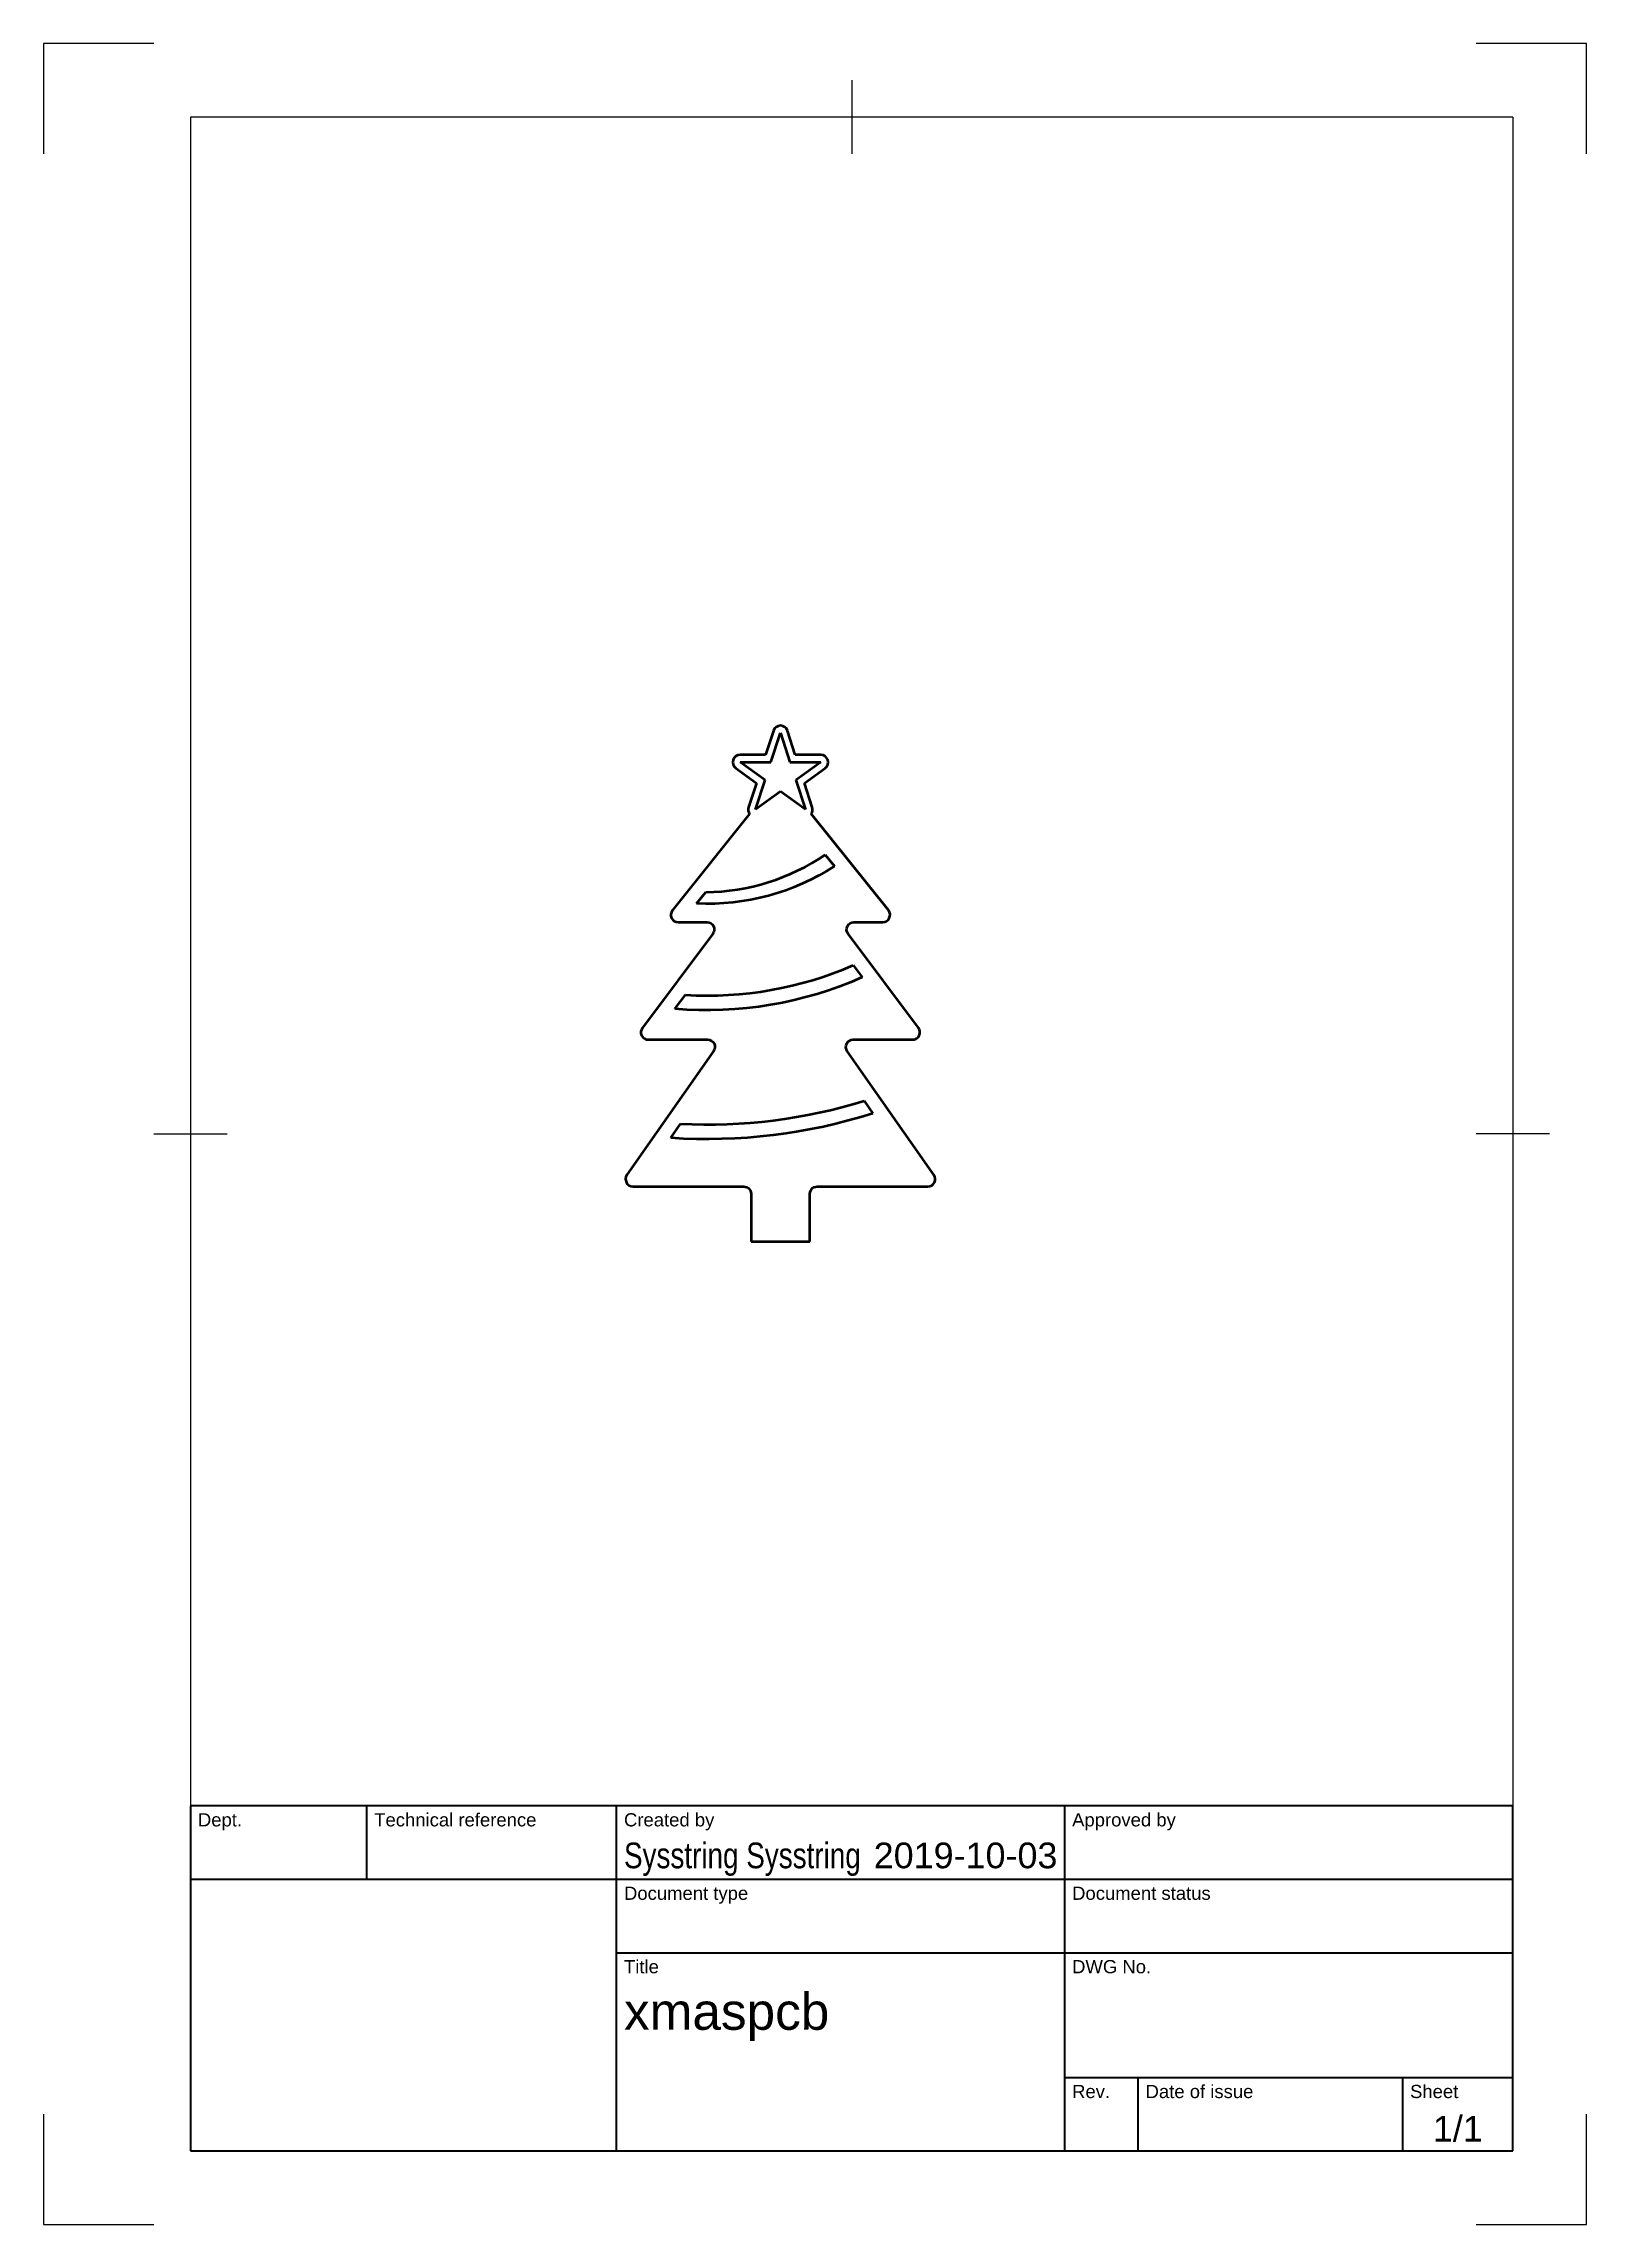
# Model space of a CAD drawing. Header units: millimetres. Extents: x 0 to 210, y 0 to 297.
import ezdxf
from ezdxf.enums import TextEntityAlignment as Align

# ---------------------------------------------------------------- set-up
doc = ezdxf.new("R2010")
doc.units = ezdxf.units.MM
doc.header["$LTSCALE"] = 0.75
for name, color, linetype, lineweight in [('Border', 7, 'Continuous', 25), ('TitleBlock', 7, 'Continuous', 35), ('Visible', 7, 'Continuous', 50)]:
    doc.layers.add(name, color=color, linetype=linetype, lineweight=lineweight)
doc.styles.add('FusionTitle', font='')
doc.styles.get('FusionTitle').set_extended_font_data('Arial Unicode MS')

# ---------------------------------------------------------------- blocks, each defined once
blk = doc.blocks.new('ISO_A4(P)_SHEET')
at = {"layer": 'Border'}
for p, q in [((15, 297), (0, 297)), ((0, 297), (0, 282)), ((210, 297), (195, 297)), ((210, 282), (210, 297)), ((110, 292), (110, 282)), ((200, 287), (20, 287)), ((20, 287), (20, 10)), ((200, 287), (200, 10)), ((15, 148.5), (25, 148.5)), ((205, 148.5), (195, 148.5)), ((0, 15), (0, 0)), ((210, 0), (210, 15)), ((20, 10), (200, 10)), ((0, 0), (15, 0)), ((195, 0), (210, 0))]:
    blk.add_line(p, q, dxfattribs=at)
blk = doc.blocks.new('ISO_TITLEBLOCK')
at = {"layer": 'TitleBlock'}
for p, q in [((0, 47), (-180, 47)), ((-180, 47), (-180, 0)), ((-156, 37), (-156, 47)), ((-122, 0), (-122, 47)), ((-61, 0), (-61, 47)), ((0, 0), (0, 47)), ((-180, 37), (0, 37)), ((-122, 27), (0, 27)), ((-61, 10), (0, 10)), ((-51, 0), (-51, 10)), ((-15, 0), (-15, 10)), ((-180, 0), (0, 0))]:
    blk.add_line(p, q, dxfattribs=at)
at = {"layer": 'TitleBlock', "style": 'FusionTitle'}
for s, p in [('Dept.', (-179, 46)), ('Technical reference', (-155, 46)), ('Created by', (-121, 46)), ('Approved by', (-60, 46)), ('Document type', (-121, 36)), ('Document status', (-60, 36)), ('Title', (-121, 26)), ('DWG No.', (-60, 26)), ('Rev.', (-60, 9)), ('Date of issue', (-50, 9)), ('Sheet', (-14, 9))]:
    blk.add_text(s, height=1.8, dxfattribs=at).set_placement(p, align=Align.TOP_LEFT)
for tag, p, height in [('DEPT', (-179, 38.5), 3.5), ('TECHNICAL_REFERENCE', (-155, 38.5), 3.5), ('CREATED_BY', (-121, 38.5), 3.5), ('APPROVED_BY', (-60, 38.5), 3.5), ('DOCUMENT_TYPE', (-121, 28.5), 3.5), ('DOCUMENT_STATUS', (-60, 28.5), 3.5), ('TITLE_1', (-121, 16.5), 5), ('TITLE_2', (-121, 9), 5), ('TITLE_3', (-121, 1.5), 5), ('DATE_OF_ISSUE', (-50, 1.5), 3.5)]:
    blk.add_attdef(tag, p, '', height=height, dxfattribs=at)
for tag, p in [('CREATED_DATE', (-62, 38.5)), ('APPROVED_DATE', (-1, 38.5))]:
    blk.add_attdef(tag, text='', height=3.5, dxfattribs=at).set_placement(p, align=Align.RIGHT)
for tag, height, p in [('DRAWING_NUMBER', 5, (-30.5, 16.6)), ('REV', 3.5, (-56, 3.1)), ('SHEET', 3.5, (-7.5, 3.1))]:
    blk.add_attdef(tag, text='', height=height, dxfattribs=at).set_placement(p, align=Align.MIDDLE)

msp = doc.modelspace()

# ---------------------------------------------------------------- linework, layer by layer
at = {"layer": 'Visible'}
for p, q in [((99.345222, 203.421584, 0.8), (98.275652, 200.129787, 0.8)), ((99.002195, 199.129787, 0.8), (100.296279, 203.112567, 0.8)), ((100.296279, 203.112567, 0.8), (101.590362, 199.129787, 0.8)), ((102.316905, 200.129787, 0.8), (101.247335, 203.421584, 0.8)), ((98.275652, 200.129787, 0.8), (94.814452, 200.129787, 0.8)), ((98.202407, 196.668294, 0.8), (94.814452, 199.129787, 0.8)), ((94.814452, 199.129787, 0.8), (99.002195, 199.129787, 0.8)), ((101.590362, 199.129787, 0.8), (105.778105, 199.129787, 0.8)), ((105.778105, 200.129787, 0.8), (102.316905, 200.129787, 0.8)), ((105.778105, 199.129787, 0.8), (102.39015, 196.668294, 0.8)), ((94.226667, 198.32077, 0.8), (97.026837, 196.286328, 0.8)), ((97.026837, 196.286328, 0.8), (95.957267, 192.994531, 0.8)), ((96.908324, 192.685514, 0.8), (98.202407, 196.668294, 0.8)), ((102.39015, 196.668294, 0.8), (103.684234, 192.685514, 0.8)), ((103.56572, 196.286328, 0.8), (106.36589, 198.32077, 0.8)), ((104.63529, 192.994531, 0.8), (103.56572, 196.286328, 0.8)), ((100.296279, 195.147007, 0.8), (96.908324, 192.685514, 0.8)), ((103.684234, 192.685514, 0.8), (100.296279, 195.147007, 0.8)), ((96.097524, 192.10019, 0.8), (85.596035, 178.973329, 0.8)), ((114.996523, 178.973329, 0.8), (104.495033, 192.10019, 0.8)), ((106.384593, 186.536678, 0.8), (107.633983, 184.974941, 0.8)), ((88.886313, 179.884614, 0.8), (90.135703, 181.446351, 0.8)), ((91.096279, 175.748634, 0.8), (81.496279, 162.948634, 0.8)), ((86.376903, 177.348634, 0.8), (90.296279, 177.348634, 0.8)), ((119.096279, 162.948634, 0.8), (109.496279, 175.748634, 0.8)), ((110.296279, 177.348634, 0.8), (114.215654, 177.348634, 0.8)), ((110.196439, 171.481752, 0.8), (111.428755, 169.838665, 0.8)), ((85.935274, 165.533961, 0.8), (87.362487, 167.436911, 0.8)), ((82.296279, 161.348634, 0.8), (90.375623, 161.348634, 0.8)), ((110.216934, 161.348634, 0.8), (118.296279, 161.348634, 0.8)), ((91.194855, 159.775171, 0.8), (79.397702, 142.922096, 0.8)), ((121.194855, 142.922096, 0.8), (109.397702, 159.775171, 0.8)), ((111.686407, 153.018006, 0.8), (112.889635, 151.299108, 0.8)), ((85.363236, 147.956699, 0.8), (86.710918, 149.88196, 0.8)), ((80.216934, 141.348634, 0.8), (95.296279, 141.348634, 0.8)), ((96.296279, 140.348634, 0.8), (96.296279, 133.848634, 0.8)), ((104.296279, 133.848634, 0.8), (104.296279, 140.348634, 0.8)), ((105.296279, 141.348634, 0.8), (120.375623, 141.348634, 0.8)), ((96.296279, 133.848634, 0.8), (104.296279, 133.848634, 0.8))]:
    msp.add_line(p, q, dxfattribs=at)
for centre, radius, start, end in [((100.296279, 203.112567, 0.8), 1, 18, 162), ((94.814452, 199.129787, 0.8), 1, 90, 234), ((105.778105, 199.129787, 0.8), 1, 306, 90), ((96.908324, 192.685514, 0.8), 1, 162, 215.825849), ((103.684234, 192.685514, 0.8), 1, 324.174151, 18), ((89.890872, 210.707176, 0.8), 29.261849, 270.479393, 304.309261), ((86.376903, 178.348634, 0.8), 1, 141.340192, 270), ((114.215654, 178.348634, 0.8), 1, 270, 38.659808), ((90.296279, 217.348634, 0.8), 49.997872, 266.636047, 293.454467), ((82.296279, 162.348634, 0.8), 1, 143.130102, 270), ((118.296279, 162.348634, 0.8), 1, 270, 36.869898), ((90.296279, 222.348634, 0.8), 72.555314, 267.167544, 287.146224), ((80.216934, 142.348634, 0.8), 1, 145.00798, 270), ((120.375623, 142.348634, 0.8), 1, 270, 34.99202)]:
    msp.add_arc(centre, radius, start, end, dxfattribs=at)
at = {"layer": 'Visible', "extrusion": (0, 0, -1)}
for centre, radius, start, end in [((-90.421294, 211.30027, -0.8), 31.453134, 236.821528, 272.79727), ((-90.296279, 176.348634, -0.8), 1, 90, 216.869898), ((-110.296279, 176.348634, -0.8), 1, 323.130102, 90), ((-90.296279, 217.348634, -0.8), 51.997872, 246.020459, 274.810986), ((-90.375623, 160.348634, -0.8), 1, 90, 214.99202), ((-110.216934, 160.348634, -0.8), 1, 325.00798, 90), ((-90.296279, 222.348634, -0.8), 74.555314, 252.359623, 273.793817), ((-95.296279, 140.348634, -0.8), 1, 90, 180), ((-105.296279, 140.348634, -0.8), 1, 0, 90)]:
    msp.add_arc(centre, radius, start, end, dxfattribs=at)

# ---------------------------------------------------------------- block references
at = {"layer": 'Border'}
msp.add_blockref('ISO_A4(P)_SHEET', (0, 0), dxfattribs=at)
at = {"layer": 'TitleBlock'}
ref = msp.add_blockref('ISO_TITLEBLOCK', (200, 10), dxfattribs=at)
ref.add_attrib('CREATED_DATE', '2019-10-03', dxfattribs={"height": 3.5, "style": 'FusionTitle'}).set_placement((138, 48.5), align=Align.RIGHT)
ref.add_attrib('SHEET', '1/1', dxfattribs={"height": 3.5, "style": 'FusionTitle'}).set_placement((192.5, 13.1), align=Align.MIDDLE)
ref.add_attrib('TITLE_1', 'xmaspcb', (79, 26.5), dxfattribs={"height": 5, "style": 'FusionTitle'})
ref.add_attrib('CREATED_BY', 'Sysstring Sysstring', (79, 48.5), dxfattribs={"height": 3.5, "style": 'FusionTitle', "width": 0.775429})

doc.saveas('drawing.dxf')
